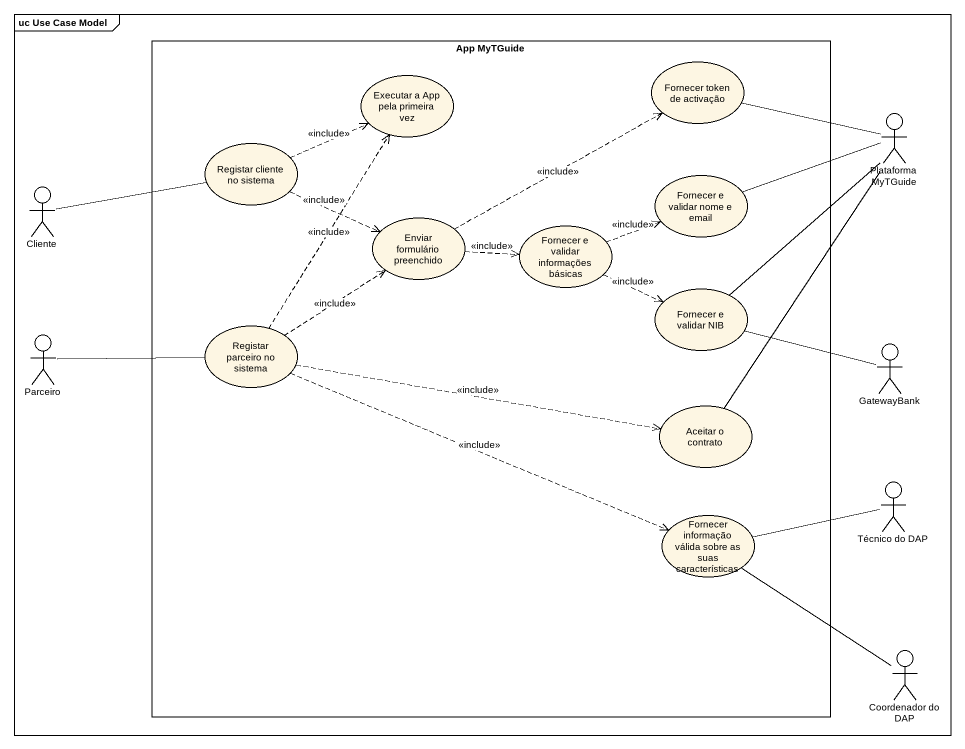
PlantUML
@startuml
mainframe uc Use Case Model
rectangle "App MyTGuide" as App_MyTGuide {
  usecase "Executar a App pela primeira vez" as Executar_a_App_pela
  usecase "Fornecer token de activação" as Fornecer_token_de_activação
  usecase "Registar cliente no sistema" as Registar_cliente_no_sistema
  usecase "Fornecer e validar nome e email" as Fornecer_e_validar_nome_e
  usecase "Enviar formulário preenchido" as Enviar_formulário_preenchido
  usecase "Fornecer e validar informações básicas" as Fornecer_e_validar
  usecase "Fornecer e validar NIB" as Fornecer_e_validar_NIB
  usecase "Registar parceiro no sistema" as Registar_parceiro_no_sistema
  usecase "Aceitar o contrato" as Aceitar_o_contrato
  usecase "Fornecer informação válida sobre as suas características" as Fornecer_informação_válida
}
actor "Plataforma MyTGuide" as Plataforma_MyTGuide
actor Cliente
actor Parceiro
actor GatewayBank
actor "Técnico do DAP" as Técnico_do_DAP
actor "Coordenador do DAP" as Coordenador_do_DAP
Plataforma_MyTGuide -left- Fornecer_token_de_activação
Registar_cliente_no_sistema .right.> Executar_a_App_pela : <<include>>
Registar_cliente_no_sistema .right.> Enviar_formulário_preenchido : <<include>>
Cliente -right- Registar_cliente_no_sistema
Fornecer_e_validar_nome_e -right- Plataforma_MyTGuide
Enviar_formulário_preenchido .right.> Fornecer_token_de_activação : <<include>>
Enviar_formulário_preenchido .right.> Fornecer_e_validar : <<include>>
Fornecer_e_validar .right.> Fornecer_e_validar_nome_e : <<include>>
Fornecer_e_validar .right.> Fornecer_e_validar_NIB : <<include>>
Fornecer_e_validar_NIB -up- Plataforma_MyTGuide
Fornecer_e_validar_NIB -right- GatewayBank
Registar_parceiro_no_sistema .up.> Executar_a_App_pela : <<include>>
Registar_parceiro_no_sistema .up.> Enviar_formulário_preenchido : <<include>>
Registar_parceiro_no_sistema .right.> Aceitar_o_contrato : <<include>>
Registar_parceiro_no_sistema .right.> Fornecer_informação_válida : <<include>>
Parceiro -right- Registar_parceiro_no_sistema
Aceitar_o_contrato -up- Plataforma_MyTGuide
Fornecer_informação_válida -right- Técnico_do_DAP
Fornecer_informação_válida -- Coordenador_do_DAP
@enduml
